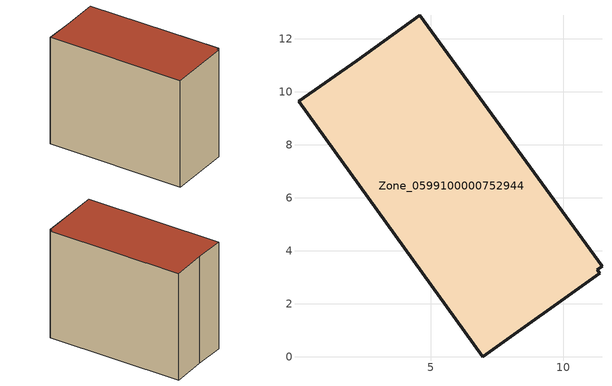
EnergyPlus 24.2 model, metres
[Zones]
Zone_0599100000752944
 floor ground (C_G): 4.58,12.89 11.46,3.41 11.28,3.29 11.37,3.15 6.96,0 0,9.64 2.2,11.17 z0
 wall outside (C_F): 0,9.64 6.96,0 11.37,3.15 11.28,3.29 11.46,3.41 4.58,12.89 2.2,11.17 0,9.64 z0:9.54
 roof outside (C_R): 11.46,3.41 4.58,12.89 2.2,11.17 0,9.64 6.96,0 11.37,3.15 11.28,3.29 z9.54
[BUILDING]
Pand.0599100000752944: North Axis=0; Terrain=City; Loads Convergence Tolerance Value=0.04; Temperature Convergence Tolerance Value=0.4; Solar Distribution=FullExterior; Maximum Number of Warmup Days=25; Minimum Number of Warmup Days=1
[Site:Location]
Rotterdam.The.Hague.AP_ZH_NLD Design_Conditions: Latitude=51.96; Longitude=4.45; Time Zone=1; Elevation=-4.5
[SITE:GROUNDTEMPERATURE:BUILDINGSURFACE]
18, 18, 18, 18, 18, 18, 18, 18, 18, 18, 18, 18
[MATERIAL] Thermal Absorptance=0.9; Solar Absorptance=0.7; Visible Absorptance=0.7
Name | Roughness | Thickness | Conductivity | Density | Specific Heat
G.TC.2006-2014 | MediumSmooth | 0.15 | 0.06 | 540 | 1210
F.TC.2006-2014 | Rough | 0.3 | 0.12 | 1920 | 840
R.TC.2006-2014 | MediumRough | 0.2 | 0.08 | 1500 | 1000
[CONSTRUCTION]
C_G: G.TC.2006-2014
C_F: F.TC.2006-2014
C_R: R.TC.2006-2014
[ZONE]
Zone_0599100000752944: Type=1; Multiplier=1; Ceiling Height=Autocalculate; Volume=Autocalculate; Floor Area=autocalculate; Part of Total Floor Area=Yes
[ZONEINFILTRATION:DESIGNFLOWRATE]
Infil_Zone_0599100000752944: Zone or ZoneList or Space or SpaceList=Zone_0599100000752944; Schedule=AlwaysOn; Design Flow Rate Calculation Method=Flow/Area; Flow Rate per Floor Area=0.0015; Constant Term Coefficient=1; Temperature Term Coefficient=0; Velocity Term Coefficient=0; Velocity Squared Term Coefficient=0
[HVACTEMPLATE:ZONE:IDEALLOADSAIRSYSTEM]
Zone_0599100000752944: Maximum Heating Supply Air Temperature=50; Minimum Cooling Supply Air Temperature=13; Maximum Heating Supply Air Humidity Ratio=0.0156; Minimum Cooling Supply Air Humidity Ratio=0.0077; Heating Limit=NoLimit; Cooling Limit=NoLimit; Dehumidification Control Type=ConstantSensibleHeatRatio; Cooling Sensible Heat Ratio=0.7; Dehumidification Setpoint=60; Humidification Control Type=None; Humidification Setpoint=30; Outdoor Air Method=None; Outdoor Air Flow Rate per Person=0.00944; Outdoor Air Flow Rate per Zone Floor Area=0; Outdoor Air Flow Rate per Zone=0; Demand Controlled Ventilation Type=None; Outdoor Air Economizer Type=NoEconomizer; Heat Recovery Type=None; Sensible Heat Recovery Effectiveness=0.7; Latent Heat Recovery Effectiveness=0.65
[ZONECONTROL:THERMOSTAT]
ThermostatControl_Zone_0599100000752944: Zone or ZoneList=Zone_0599100000752944; Control Type Schedule=DualSetpointControlType; Control 1=Thermostat_Zone_0599100000752944; Temperature Difference Between Cutout And Setpoint=0
[THERMOSTATSETPOINT:DUALSETPOINT]
Thermostat_Zone_0599100000752944: Heating Setpoint Temperature Schedule=HeatingSetpoint_Zone_0599100000752944; Cooling Setpoint Temperature Schedule=CoolingSetpoint_Zone_0599100000752944
[SCHEDULE:COMPACT]
HeatingSetpoint_Zone_0599100000752944: Through: 12/31, For: AllDays, Until: 24:00, 21
CoolingSetpoint_Zone_0599100000752944: Through: 12/31, For: AllDays, Until: 24:00, 24
DualSetpointControlType: Through: 12/31, For: AllDays, Until: 24:00, 4
AlwaysOn: Through: 12/31, For: AllDays, Until: 24:00, 1
